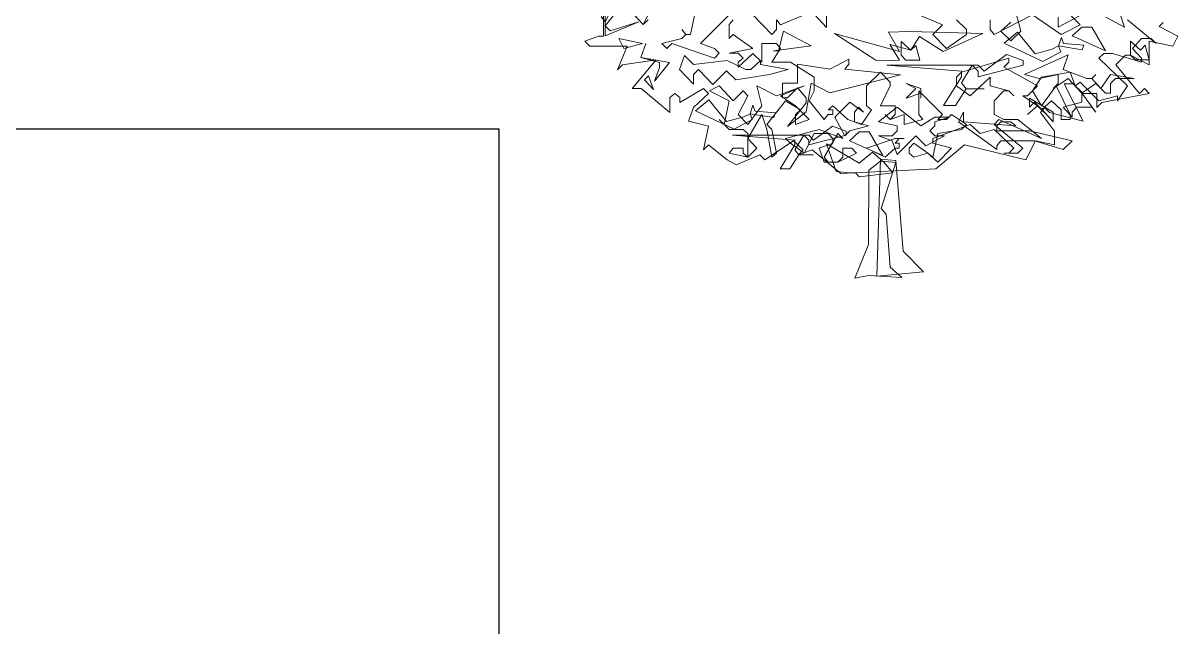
# Model space of a CAD drawing. Header units: millimetres. Extents: x 1667 to 847943, y 724 to 1832625.
# Drawn here: x 691927 to 696875, y 767382 to 769968 of the extents above; entities that cross this region are included whole.
import ezdxf

# ---------------------------------------------------------------- set-up
doc = ezdxf.new("R2010")
doc.units = ezdxf.units.MM
doc.layers.get('Defpoints').update_dxf_attribs({"color": 140})
doc.layers.add('.', color=1, linetype='Continuous', lineweight=0)

# ---------------------------------------------------------------- blocks, each defined once
blk = doc.blocks.new('PATHWAY OP1 FF-flat-1')
at = {"layer": 'Defpoints'}
blk.add_lwpolyline([(-1738646.3, -555933.6), (-1939762.5, -555933.6), (-1939762.5, -770018.2), (-1738646.3, -770018.2)], close=True, dxfattribs=at)
blk = doc.blocks.new('TREE2-flat-7')
at = {"color": 85}
blk.add_lwpolyline([(1162.5, -779.1), (1145.6, -796), (1226.1, -838.3), (1205.1, -880.5), (1103.3, -859.2), (1103.3, -961.1), (1022.7, -918.8), (1001.8, -918.8), (959.5, -961), (1060.9, -1083.9), (1082.3, -1062.6), (1103.3, -1083.9), (899.9, -1121.8), (878.9, -1143), (878.9, -1083.8), (819.6, -1083.8), (777.1, -1041.6), (739.2, -1041.6), (819.6, -1202.4), (675.5, -1164.4), (654.3, -1143), (637.6, -1164.4), (696.8, -1244.6), (696.8, -1303.9), (616.4, -1287), (574, -1367.4), (311.4, -1303.9), (188.6, -1405.7), (-218.2, -1426.7), (-341, -1325.1), (-400.1, -1346.3), (-378.9, -1325.1), (-421.1, -1287), (-543.9, -1367.3), (-565.3, -1346.3), (-666.7, -1388.5), (-705.1, -1367.3), (-785.4, -1303.9), (-806.7, -1325.1), (-785.4, -1223.5), (-870.1, -1202.3), (-848.9, -1142.9), (-785.4, -1083.8), (-806.6, -1062.6), (-908.2, -1121.7), (-908.2, -1100.7), (-929.5, -1083.8), (-950.7, -1100.7), (-950.7, -1164.4), (-1073.5, -1062.6), (-1111.4, -1062.5), (-1009.8, -939.8), (-1153.8, -961), (-1175.1, -982), (-1132.8, -880.4), (-1293.6, -880.4), (-1314.8, -859.2), (-1255.6, -838.2), (-1234.2, -838.2), (-1234.2, -736.4)], dxfattribs=at)
at = {"color": 106}
for points in [[(116.6, -746.3), (218.2, -788.8), (176, -831.2), (235.1, -890.4), (319.8, -831.2), (319.8, -810), (277.6, -767.6)], [(421.6, -767.6), (421.6, -810), (438.5, -831.2), (603.8, -746.4), (726.6, -831.2), (806.9, -788.8), (764.5, -746.4)], [(1010.1, -767.6), (1132.9, -869.2), (1111.9, -848), (1069.5, -848), (1031.3, -890.4), (1069.5, -932.8), (1069.5, -949.8), (946.4, -911.6), (908.5, -911.6), (887.3, -932.8), (1010.1, -1051.3), (967.9, -1114.8), (967.9, -1093.6), (887.3, -1114.8), (806.9, -1034.4), (785.7, -1051.3), (764.5, -992), (641.7, -1013.2), (603.8, -1072.6), (641.7, -1136), (705.1, -1051.3), (764.5, -1174.1), (764.5, -1195.4), (726.6, -1195.4), (726.6, -1153.1), (684.1, -1114.8), (641.7, -1153.1), (662.9, -1174.1), (624.8, -1136), (582.3, -1174.1), (624.8, -1136), (561.3, -1093.5), (582.3, -1093.5), (624.8, -1051.3), (480.7, -970.7), (502, -949.7), (502, -932.8), (298.8, -991.9), (277.6, -1013.2), (277.6, -1051.3), (336.7, -1093.5), (421.6, -1013.2), (421.6, -1051.3), (502, -1072.5), (523.2, -1093.5), (502, -1072.5), (480.7, -1072.5), (438.5, -1114.8), (438.5, -1174.1), (480.7, -1195.3), (540.1, -1195.3), (641.7, -1275.9), (459.5, -1195.3), (438.5, -1216.3), (561.3, -1318.2), (540.1, -1339.1), (480.7, -1339.1), (501.9, -1339.1), (523.2, -1318.2), (438.5, -1237.6), (379.2, -1254.5), (336.7, -1216.3), (176, -1275.9), (176, -1296.9), (256.3, -1318.1), (197, -1377.3), (154.8, -1339.1), (95.4, -1356.1), (74.2, -1339.1), (74.2, -1318.1), (95.4, -1296.9), (154.8, -1339.1), (176, -1356.1), (197, -1254.5), (298.8, -1237.6), (319.8, -1216.3), (256.4, -1174.1), (235.1, -1195.3), (197, -1195.3), (218.2, -1174.1), (116.6, -1072.5), (116.6, -1174.1), (133.3, -1195.3), (53.2, -1216.3), (53.2, -1174.1), (-6.2, -1195.3), (-27.4, -1174.1), (-6.2, -1195.3), (14.8, -1174.1), (14.8, -1136), (-48.6, -1136), (-6.2, -1051.3), (-6.2, -1034.4), (-48.6, -991.9), (-108, -1051.3), (-108, -1136), (-86.5, -1153.1), (-129, -1216.3), (-188.1, -1195.3), (-251.8, -1135.9), (-273, -1153.1), (-251.8, -1153.1), (-251.8, -1174.1), (-273, -1174.1), (-289.9, -1195.3), (-353.6, -1114.7), (-332.4, -1072.5), (-332.4, -1013.1), (-433.7, -949.7), (-514.3, -949.7), (-476.4, -890.3), (-493.3, -869.1), (-556.7, -869.1), (-556.8, -949.7), (-594.9, -911.6), (-658.3, -970.7), (-658.3, -949.7), (-637.1, -932.8), (-658.3, -911.5), (-696.5, -911.5), (-594.9, -890.3), (-679.5, -831.2), (-696.5, -847.9), (-696.5, -788.7), (-679.5, -767.5)], [(-696.5, -746.3), (-819.3, -869.1), (-759.9, -890.3), (-738.9, -911.5), (-759.9, -932.8), (-942.1, -869.1), (-963.3, -890.3), (-984.3, -869.1), (-899.6, -847.9), (-882.7, -831.2), (-899.6, -810), (-882.7, -831.2), (-861.7, -831.2), (-840.5, -729.4)], [(-1043.9, -767.5), (-1064.9, -788.7), (-1103, -746.3), (-1064.9, -788.7), (-1043.9, -746.3)], [(-594.9, -746.3), (-514.3, -831.2), (-493.3, -810), (-493.3, -767.5), (-476.4, -788.8), (-374.6, -746.3)], [(-637.1, -1072.5), (-616.1, -1093.5), (-658.3, -1174.1), (-616.1, -1216.3), (-556.8, -1135.9), (-578, -1051.3), (-493.3, -1093.5), (-374.6, -1051.3), (-476.4, -1093.5), (-412.7, -1135.9), (-353.6, -1195.3), (-412.7, -1216.3), (-412.7, -1174.1), (-391.5, -1153.1), (-455.2, -1114.7), (-535.5, -1216.3), (-514.3, -1237.5), (-493.3, -1339.1), (-514.3, -1356), (-535.5, -1237.5), (-556.8, -1174.1), (-616.1, -1275.9), (-578, -1318.1), (-616.1, -1356), (-696.5, -1339.1), (-679.6, -1318.1), (-637.1, -1318.1), (-637.1, -1339.1), (-616.1, -1356), (-616.1, -1254.4), (-637.1, -1237.5), (-696.5, -1237.5), (-738.9, -1195.3), (-717.7, -1216.3), (-696.5, -1114.7), (-781.1, -1072.5), (-738.9, -1051.3), (-679.6, -1114.7), (-637.1, -1072.5), (-637.1, -1072.5)], [(-230.8, -1254.5), (-289.9, -1356), (-273, -1377.3), (-230.8, -1377.3), (-209.6, -1356), (-209.6, -1318.1), (-171.4, -1318.1), (-150.2, -1339.1), (-230.8, -1377.3), (-289.9, -1377.3), (-310.9, -1318.1), (-251.8, -1296.9), (-251.8, -1275.9), (-273, -1254.5), (-332.4, -1254.5), (-374.6, -1339.1), (-433.7, -1296.9), (-455.2, -1275.9), (-310.9, -1237.5), (-209.6, -1275.9), (-230.8, -1254.5), (-230.8, -1254.5)], [(32, -1275.9), (14.8, -1296.9), (32, -1296.9), (32, -1318.1), (14.8, -1318.1), (-27.4, -1356.1), (-108, -1318.1), (14.8, -1275.9), (53.2, -1275.9), (32, -1275.9), (32, -1275.9)]]:
    blk.add_lwpolyline(points, dxfattribs=at)
at = {"color": 99}
for points in [[(976, -735.5), (997.2, -799.2), (916.7, -756.5)], [(874.4, -714.3), (713.3, -799.2), (713.3, -756.5)], [(531.3, -735.5), (552.5, -816.1), (510.3, -858.3), (467.7, -816.1), (510.3, -777.7)], [(-107.1, -678.8), (-10.5, -724.4), (14.8, -724.4), (65.8, -678.8), (144.6, -709.5), (344.9, -730.1), (111.4, -749.7), (-35.7, -724.4), (-107.1, -678.8), (-178.2, -749.7), (-254.5, -724.4), (-279.8, -749.7), (-279.8, -800.7), (-350.9, -724.4), (-325.6, -653.1), (-279.8, -698.9), (-107.1, -678.8), (-107.1, -678.8)], [(-506.2, -900.5), (-485, -900.5), (-464, -816.1), (-345.2, -879.3), (-506.2, -900.5), (-506.2, -900.5)], [(220, -903.2), (118.4, -839.6), (82.3, -898.5), (-7.5, -873.6), (33.8, -941.1), (10.5, -941.6), (-67.8, -941.1), (-244.8, -826.9), (33.8, -903.2), (-13.8, -820.8), (76.2, -818.3), (390.5, -826.9), (220, -903.2), (220, -903.2)], [(538.3, -820.4), (614.4, -913.2), (688, -893.3), (714.8, -880), (727, -843.9), (736.3, -869.4), (823.2, -876.4), (816.4, -896.3), (714.8, -880), (724.3, -905.5), (647.6, -946.8), (481.9, -868.5), (538.3, -820.4), (538.3, -820.4)], [(916.6, -900.5), (772.9, -837.1), (815.1, -799.2), (857.5, -799.2), (916.6, -900.5), (916.6, -900.5)], [(103.3, -877.3), (120.2, -940.9), (61.1, -940.9), (40.1, -919.7), (40.1, -860.3), (82.3, -898.5), (103.3, -877.3), (103.3, -877.3)], [(1086.4, -876.2), (1103.3, -939.8), (1044, -939.8), (1022.7, -918.8), (1022.7, -859.2), (1065.4, -897.4), (1086.4, -876.2), (1086.4, -876.2)], [(-705.7, -942.7), (-625.4, -980.6), (-604.2, -980.6), (-561.9, -942.7), (-561.9, -959.6), (-443.2, -980.6), (-523.6, -1001.8), (-668, -1024.4), (-707.8, -986.3), (-766.9, -1045.6), (-828.5, -980.6), (-849.8, -1001.8), (-849.8, -1044.3), (-909.1, -980.6), (-887.7, -921.5), (-849.8, -959.6), (-705.7, -942.7), (-705.7, -942.7)], [(-201, -979.3), (37.6, -1003.2), (-264.6, -1080.9), (-345, -1038.7), (-366.2, -1161.5), (-446.8, -1224.9), (-366.2, -1123.3), (-366.2, -1102.1), (-404.2, -1059.9), (-446.8, -1102.1), (-467.8, -1102.1), (-467.8, -1038.6), (-404.2, -1038.6), (-404.2, -958.1), (-264.6, -979.3), (-184.1, -937.1), (-184.1, -958.1), (-201, -979.3), (-201, -979.3)], [(563.1, -961.9), (369.9, -1012.7), (369.9, -987.4), (344.6, -961.9), (298.8, -1038.2), (319.1, -1063.7), (395.4, -1063.7), (319.1, -1063.7), (273.5, -1134.6), (222.5, -1134.6), (298.8, -1012.7), (298.8, -987.4), (-21.3, -961.9), (369.9, -961.9), (395.4, -987.4), (492, -916.3), (563.1, -941.8), (563.1, -961.9), (563.1, -961.9)], [(836.3, -1019.1), (857.5, -1019.1), (874.4, -1002.1), (857.5, -1019.1), (895.4, -1061.5), (937.9, -1002.1), (1039.4, -1019.1), (959.1, -1019.1), (937.9, -1040.5), (937.9, -1082.7), (916.6, -1082.7), (874.4, -1040.5), (815.1, -1082.7), (874.4, -1163.3), (857.5, -1141.9), (793.8, -1141.9), (772.8, -1163.3), (772.8, -1184.3), (734.7, -1141.9), (815.1, -1120.9), (815.1, -1082.7), (755.9, -1019.1), (692.3, -1061.5), (713.3, -1040.5), (713.3, -1002.1), (633.1, -1019.1), (569.5, -1002.1), (755.9, -917.7), (734.7, -981.1), (836.3, -1019.1), (836.3, -1019.1)], [(124.7, -1103.9), (124.7, -1082.7), (61.3, -1103.9), (103.5, -1061.5), (61.3, -1040.5), (124.7, -1061.5), (124.7, -1103.9), (124.7, -1103.9)], [(-783.4, -1110.4), (-707.6, -1203.2), (-633.7, -1183.3), (-607.1, -1170), (-594.9, -1133.9), (-585.7, -1159.4), (-498.5, -1166.4), (-505.3, -1186.5), (-607.1, -1170), (-597.8, -1195.5), (-674.4, -1236.6), (-840.1, -1158.5), (-783.4, -1110.4), (-783.4, -1110.4)], [(-142.1, -1141.8), (-159, -1163.3), (-159, -1205.5), (-99.9, -1222.4), (-180, -1243.6), (-201.2, -1264.6), (-243.7, -1184.3), (-180, -1120.8), (-120.9, -1163.3), (-142.1, -1141.8), (-142.1, -1141.8)], [(692.3, -1205.5), (654.1, -1163.3), (611.9, -1120.9), (590.4, -1141.9), (590.4, -1103.9), (692.3, -1163.3), (692.3, -1205.5), (692.3, -1205.5)], [(184.1, -1184.3), (247.5, -1184.3), (184.1, -1205.5), (184.1, -1222.4), (162.9, -1243.6), (184.1, -1264.6), (226.3, -1264.6), (146, -1307.1), (103.5, -1264.6), (22.9, -1345.2), (1.9, -1286.1), (-57.2, -1264.6), (1.9, -1264.6), (22.9, -1243.6), (22.9, -1222.4), (-57.2, -1205.5), (22.9, -1141.8), (124.7, -1222.4), (184.1, -1184.3), (184.1, -1184.3)], [(531.3, -1222.4), (510.3, -1205.5), (467.6, -1205.5), (450.9, -1222.4), (450.9, -1243.7), (590.4, -1243.7), (772.8, -1286.1), (734.7, -1324), (611.9, -1286.1), (467.6, -1286.1), (450.9, -1307.1), (450.9, -1324), (285.7, -1205.5), (306.9, -1163.3), (306.9, -1205.5), (531.3, -1222.4), (531.3, -1222.4)], [(-194.7, -1261.5), (-355.6, -1303.9), (-355.6, -1282.9), (-376.8, -1261.5), (-415, -1325.1), (-398.1, -1346.3), (-334.6, -1346.3), (-398.1, -1346.3), (-436, -1405.7), (-478.4, -1405.7), (-415, -1303.9), (-415, -1282.9), (-681.8, -1261.4), (-355.6, -1261.5), (-334.6, -1282.9), (-254, -1223.5), (-194.7, -1244.5), (-194.7, -1261.5), (-194.7, -1261.5)], [(-37.8, -1349.5), (-181.6, -1286.1), (-139.4, -1247.7), (-97.2, -1247.7), (-37.8, -1349.5), (-37.8, -1349.5)], [(-82.3, -1335.1), (-33.1, -1377.3), (5.1, -1424), (-138.9, -1440.9), (-155.9, -1424), (-177.1, -1424), (-237.8, -1418.3), (-280, -1299.8), (-138.9, -1381.6), (-82.3, -1335.1), (-82.3, -1335.1)]]:
    blk.add_lwpolyline(points, dxfattribs=at)
at = {"color": 63}
for points in [[(-1083.2, -675.9), (-1104.4, -714), (-1104.4, -692.8), (-1125.6, -675.9), (-1142.5, -692.8), (-1142.5, -735), (-1163.8, -714), (-1227.2, -794.4), (-1206, -815.6), (-1083.2, -777.2), (-1227.2, -836.8), (-1227.2, -714), (-1244.1, -735), (-1244.1, -756.2), (-1227.2, -777.2), (-1163.8, -654.4), (-1104.4, -692.8), (-1083.2, -675.9), (-1083.2, -675.9)], [(-1148.2, -890.3), (-1169.4, -847.9), (-1067.8, -869.1), (-1148.2, -890.3), (-1148.2, -890.3)], [(-952.2, -950.4), (-1015.7, -1030.9), (-994.5, -971.6), (-994.5, -950.4), (-1075, -929.1), (-1053.8, -869.8), (-1075, -929.1), (-952.2, -950.4), (-952.2, -950.4)], [(-1021.3, -1066.8), (-1059.2, -1024.4), (-1042.3, -1007.5), (-1021.3, -1066.8), (-1021.3, -1066.8)]]:
    blk.add_lwpolyline(points, dxfattribs=at)
at = {"color": 34}
blk.add_lwpolyline([(-45, -1575.5), (-23.8, -1600.5), (-6.2, -1827.6), (43, -1872.1), (-99.4, -1862.4), (-157.5, -1874.1), (-99.9, -1729.9), (-97.4, -1412.5), (-47.5, -1374.1), (17.3, -1379.5), (-45, -1575.5), (-45, -1575.5)], dxfattribs=at)
at = {"color": 59}
blk.add_lwpolyline([(135.8, -1847.5), (-64.2, -1866.4), (-47.7, -1365.3), (17.3, -1370.7), (49.6, -1758.8), (135.8, -1847.5), (135.8, -1847.5)], dxfattribs=at)
blk = doc.blocks.new('zw$529B-flat-1')
at = {"layer": '.'}
blk.add_blockref('TREE2-flat-7', (174265.5, 174974.8), dxfattribs=at)

msp = doc.modelspace()

# ---------------------------------------------------------------- block references
at = {"layer": '.'}
msp.add_blockref('zw$529B-flat-1', (521383.102, 595775.339), dxfattribs=at)
msp.add_blockref('PATHWAY OP1 FF-flat-1', (2432612.794, 1325447.618))

doc.saveas('drawing.dxf')
